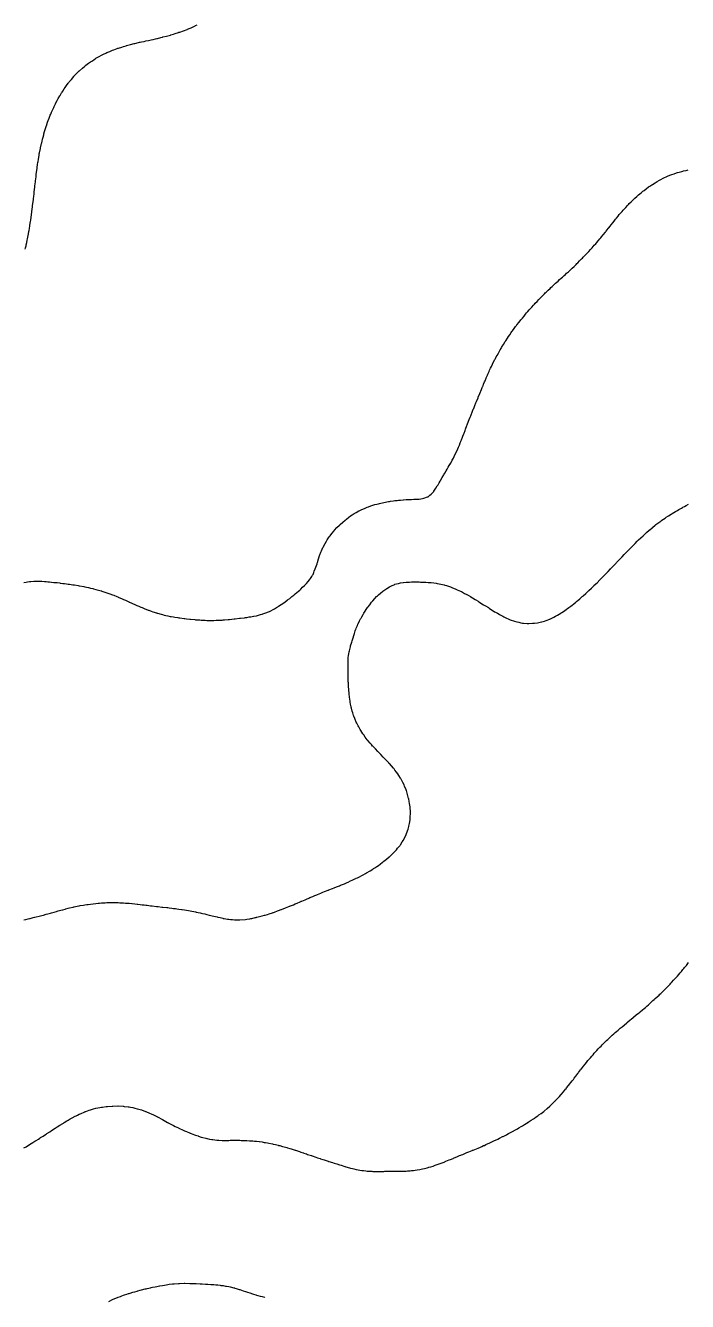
# Model space of a CAD drawing. Extents: x -717077 to -715000, y -984627 to -984000.
# Drawn here: x -716388.2 to -716268.7, y -984622.8 to -984392.3 of the extents above; entities that cross this region are included whole.
import ezdxf

# ---------------------------------------------------------------- set-up
doc = ezdxf.new("R2010")
doc.units = 0
doc.layers.add('buffer_B1_0_1_clip', color=7, linetype='Continuous')

msp = doc.modelspace()

# ---------------------------------------------------------------- linework, layer by layer
at = {"layer": 'buffer_B1_0_1_clip'}
for points in [[(-716388.26, -984432.74), (-716388.2, -984432.5), (-716388.12, -984432.12), (-716388.07, -984431.93), (-716387.98, -984431.5), (-716387.9, -984431.1), (-716387.85, -984430.86), (-716387.74, -984430.26), (-716387.62, -984429.62), (-716387.59, -984429.5), (-716387.58, -984429.42), (-716387.5, -984428.95), (-716387.43, -984428.57), (-716387.42, -984428.5), (-716387.41, -984428.41), (-716387.29, -984427.71), (-716387.26, -984427.5), (-716387.12, -984426.5), (-716387.06, -984426.06), (-716387.05, -984425.95), (-716386.99, -984425.5), (-716386.94, -984425.06), (-716386.92, -984424.92), (-716386.87, -984424.5), (-716386.83, -984424.17), (-716386.79, -984423.79), (-716386.76, -984423.5), (-716386.73, -984423.27), (-716386.66, -984422.66), (-716386.64, -984422.5), (-716386.63, -984422.37), (-716386.52, -984421.53), (-716386.52, -984421.5), (-716386.52, -984421.48), (-716386.5, -984421.31), (-716386.41, -984420.59), (-716386.4, -984420.5), (-716386.39, -984420.4), (-716386.31, -984419.69), (-716386.29, -984419.5), (-716386.26, -984419.27), (-716386.2, -984418.8), (-716386.17, -984418.5), (-716386.12, -984418.12), (-716386.09, -984417.91), (-716386.03, -984417.5), (-716385.96, -984417.04), (-716385.95, -984416.95), (-716385.88, -984416.5), (-716385.83, -984416.17), (-716385.76, -984415.76), (-716385.72, -984415.5), (-716385.68, -984415.32), (-716385.53, -984414.53), (-716385.52, -984414.5), (-716385.52, -984414.48), (-716385.5, -984414.4), (-716385.33, -984413.67), (-716385.29, -984413.5), (-716385.23, -984413.23), (-716385.14, -984412.86), (-716385.05, -984412.5), (-716384.93, -984412.07), (-716384.88, -984411.88), (-716384.78, -984411.5), (-716384.71, -984411.29), (-716384.5, -984410.6), (-716384.48, -984410.52), (-716384.47, -984410.5), (-716384.45, -984410.46), (-716384.22, -984409.78), (-716384.12, -984409.5), (-716383.95, -984409.05), (-716383.88, -984408.88), (-716383.73, -984408.5), (-716383.66, -984408.34), (-716383.5, -984407.97), (-716383.36, -984407.64), (-716383.3, -984407.5), (-716383.11, -984407.11), (-716383.04, -984406.96), (-716382.82, -984406.5), (-716382.71, -984406.29), (-716382.5, -984405.9), (-716382.36, -984405.64), (-716382.29, -984405.5), (-716381.99, -984405.01), (-716381.98, -984404.98), (-716381.7, -984404.5), (-716381.62, -984404.38), (-716381.5, -984404.2), (-716381.22, -984403.78), (-716381.04, -984403.5), (-716380.81, -984403.19), (-716380.5, -984402.76), (-716380.39, -984402.61), (-716380.3, -984402.5), (-716379.93, -984402.06), (-716379.5, -984401.55), (-716379.48, -984401.52), (-716379.46, -984401.5), (-716378.98, -984401.02), (-716378.5, -984400.54), (-716378.48, -984400.52), (-716378.46, -984400.5), (-716377.95, -984400.05), (-716377.5, -984399.66), (-716377.41, -984399.59), (-716377.3, -984399.5), (-716376.84, -984399.16), (-716376.5, -984398.91), (-716376.25, -984398.75), (-716375.89, -984398.5), (-716375.65, -984398.35), (-716375.5, -984398.25), (-716375.02, -984397.98), (-716374.92, -984397.93), (-716374.5, -984397.69), (-716374.37, -984397.63), (-716374.12, -984397.5), (-716373.7, -984397.3), (-716373.5, -984397.21), (-716373, -984397), (-716373, -984397), (-716372.5, -984396.79), (-716372.28, -984396.72), (-716371.69, -984396.5), (-716371.55, -984396.45), (-716371.5, -984396.43), (-716371.4, -984396.4), (-716370.79, -984396.21), (-716370.5, -984396.11), (-716370.02, -984395.98), (-716369.95, -984395.95), (-716369.5, -984395.82), (-716369.24, -984395.76), (-716368.58, -984395.58), (-716368.5, -984395.56), (-716368.45, -984395.55), (-716368.24, -984395.5), (-716367.64, -984395.36), (-716367.5, -984395.33), (-716367.28, -984395.28), (-716366.81, -984395.19), (-716366.5, -984395.12), (-716366.01, -984395.02), (-716365.99, -984395.01), (-716365.5, -984394.91), (-716365.16, -984394.84), (-716364.73, -984394.73), (-716364.5, -984394.68), (-716364.35, -984394.65), (-716363.78, -984394.5), (-716363.55, -984394.45), (-716363.5, -984394.43), (-716363.4, -984394.4), (-716362.75, -984394.25), (-716362.5, -984394.18), (-716362.05, -984394.05), (-716361.97, -984394.03), (-716361.5, -984393.89), (-716361.2, -984393.8), (-716360.59, -984393.59), (-716360.5, -984393.56), (-716360.45, -984393.55), (-716360.32, -984393.5), (-716359.71, -984393.29), (-716359.02, -984393.02), (-716358.99, -984393.01), (-716358.5, -984392.81), (-716358.28, -984392.72), (-716357.82, -984392.5), (-716357.6, -984392.4), (-716357.5, -984392.35), (-716357.2, -984392.21)], [(-716388.5, -984492.97), (-716388.1, -984492.9), (-716387.84, -984492.85), (-716387.5, -984492.78), (-716387.24, -984492.76), (-716386.72, -984492.72), (-716386.5, -984492.71), (-716386.29, -984492.71), (-716385.72, -984492.72), (-716385.5, -984492.73), (-716385.26, -984492.74), (-716384.77, -984492.77), (-716384.5, -984492.79), (-716384.18, -984492.82), (-716383.85, -984492.85), (-716383.5, -984492.88), (-716383.07, -984492.93), (-716382.94, -984492.94), (-716382.5, -984492.98), (-716382.04, -984493.04), (-716381.95, -984493.05), (-716381.5, -984493.11), (-716381.15, -984493.15), (-716380.81, -984493.19), (-716380.5, -984493.23), (-716380.27, -984493.27), (-716379.65, -984493.35), (-716379.5, -984493.37), (-716379.39, -984493.39), (-716378.71, -984493.5), (-716378.53, -984493.53), (-716378.5, -984493.54), (-716378.46, -984493.54), (-716377.68, -984493.69), (-716377.5, -984493.72), (-716377.22, -984493.78), (-716376.86, -984493.86), (-716376.5, -984493.95), (-716376.05, -984494.06), (-716375.91, -984494.09), (-716375.5, -984494.19), (-716375.26, -984494.26), (-716374.53, -984494.47), (-716374.5, -984494.48), (-716374.48, -984494.49), (-716374.44, -984494.5), (-716373.73, -984494.74), (-716373.5, -984494.82), (-716373, -984495), (-716373, -984495), (-716372.5, -984495.19), (-716372.27, -984495.27), (-716371.71, -984495.5), (-716371.56, -984495.56), (-716371.5, -984495.59), (-716371.34, -984495.66), (-716370.86, -984495.87), (-716370.5, -984496.03), (-716370.17, -984496.17), (-716369.55, -984496.44), (-716369.5, -984496.47), (-716369.48, -984496.48), (-716369.43, -984496.5), (-716368.5, -984496.92), (-716368.09, -984497.1), (-716367.76, -984497.24), (-716367.5, -984497.35), (-716367.39, -984497.4), (-716367.13, -984497.5), (-716366.69, -984497.69), (-716366.5, -984497.77), (-716366.07, -984497.93), (-716365.96, -984497.97), (-716365.5, -984498.14), (-716365.23, -984498.23), (-716364.54, -984498.45), (-716364.5, -984498.47), (-716364.47, -984498.48), (-716364.39, -984498.5), (-716363.7, -984498.7), (-716363.5, -984498.75), (-716363.17, -984498.83), (-716362.89, -984498.9), (-716362.5, -984498.99), (-716362.07, -984499.07), (-716361.9, -984499.1), (-716361.5, -984499.18), (-716361.22, -984499.22), (-716360.7, -984499.3), (-716360.5, -984499.33), (-716360.35, -984499.35), (-716359.54, -984499.46), (-716359.5, -984499.46), (-716359.46, -984499.47), (-716359.15, -984499.5), (-716358.57, -984499.57), (-716358.5, -984499.58), (-716358.42, -984499.58), (-716357.65, -984499.66), (-716357.5, -984499.67), (-716357.32, -984499.68), (-716356.72, -984499.72), (-716356.5, -984499.74), (-716356.25, -984499.75), (-716355.77, -984499.78), (-716355.5, -984499.79), (-716355.21, -984499.79), (-716354.8, -984499.8), (-716354.5, -984499.8), (-716354.21, -984499.79), (-716353.78, -984499.78), (-716353.5, -984499.78), (-716353.24, -984499.76), (-716352.73, -984499.73), (-716352.5, -984499.72), (-716352.3, -984499.7), (-716351.64, -984499.64), (-716351.5, -984499.63), (-716351.38, -984499.61), (-716350.52, -984499.52), (-716350.5, -984499.52), (-716350.48, -984499.52), (-716350.33, -984499.5), (-716349.58, -984499.42), (-716349.5, -984499.41), (-716349.39, -984499.4), (-716348.69, -984499.31), (-716348.5, -984499.29), (-716348.25, -984499.25), (-716347.82, -984499.18), (-716347.5, -984499.14), (-716347.05, -984499.06), (-716346.96, -984499.04), (-716346.5, -984498.95), (-716346.14, -984498.86), (-716345.75, -984498.75), (-716345.5, -984498.69), (-716345.36, -984498.64), (-716344.98, -984498.5), (-716344.62, -984498.37), (-716344.5, -984498.33), (-716344.17, -984498.17), (-716343.94, -984498.06), (-716343.5, -984497.85), (-716343.28, -984497.72), (-716342.91, -984497.5), (-716342.65, -984497.35), (-716342.5, -984497.26), (-716342.05, -984496.95), (-716341.73, -984496.74), (-716341.5, -984496.58), (-716341.45, -984496.55), (-716341.4, -984496.5), (-716340.89, -984496.11), (-716340.5, -984495.83), (-716340.32, -984495.68), (-716340.1, -984495.5), (-716339.77, -984495.23), (-716339.5, -984495.02), (-716339.23, -984494.77), (-716338.9, -984494.5), (-716338.69, -984494.31), (-716338.5, -984494.14), (-716338.18, -984493.82), (-716337.83, -984493.5), (-716337.67, -984493.33), (-716337.5, -984493.15), (-716337.2, -984492.79), (-716336.94, -984492.5), (-716336.76, -984492.24), (-716336.5, -984491.85), (-716336.37, -984491.63), (-716336.29, -984491.5), (-716336.16, -984491.16), (-716336.07, -984490.93), (-716335.89, -984490.5), (-716335.79, -984490.21), (-716335.57, -984489.57), (-716335.55, -984489.5), (-716335.53, -984489.47), (-716335.5, -984489.36), (-716335.31, -984488.69), (-716335.24, -984488.5), (-716335.1, -984488.1), (-716335.05, -984487.95), (-716334.88, -984487.5), (-716334.77, -984487.23), (-716334.5, -984486.65), (-716334.45, -984486.55), (-716334.43, -984486.5), (-716334.36, -984486.36), (-716334.12, -984485.88), (-716333.89, -984485.5), (-716333.74, -984485.25), (-716333.5, -984484.89), (-716333.35, -984484.65), (-716333.23, -984484.5), (-716332.91, -984484.09), (-716332.5, -984483.6), (-716332.45, -984483.55), (-716332.41, -984483.5), (-716331.97, -984483.03), (-716331.5, -984482.57), (-716331.46, -984482.54), (-716331.42, -984482.5), (-716330.94, -984482.06), (-716330.5, -984481.7), (-716330.39, -984481.61), (-716330.25, -984481.5), (-716329.83, -984481.17), (-716329.5, -984480.93), (-716329.25, -984480.75), (-716328.85, -984480.5), (-716328.63, -984480.37), (-716328.5, -984480.29), (-716328.03, -984480.03), (-716327.99, -984480.01), (-716327.5, -984479.76), (-716327.32, -984479.68), (-716326.88, -984479.5), (-716326.61, -984479.39), (-716326.5, -984479.34), (-716326.26, -984479.26), (-716325.88, -984479.12), (-716325.5, -984479), (-716325.11, -984478.89), (-716324.8, -984478.8), (-716324.5, -984478.72), (-716324.32, -984478.68), (-716323.5, -984478.51), (-716323.5, -984478.5), (-716323.49, -984478.5), (-716323.48, -984478.5), (-716322.65, -984478.35), (-716322.5, -984478.32), (-716322.28, -984478.28), (-716321.79, -984478.21), (-716321.5, -984478.17), (-716321.12, -984478.13), (-716320.89, -984478.1), (-716320.5, -984478.06), (-716320.02, -984478.02), (-716319.98, -984478.02), (-716319.5, -984477.98), (-716319.04, -984477.96), (-716318.95, -984477.95), (-716318.5, -984477.93), (-716318.08, -984477.92), (-716317.9, -984477.91), (-716317.5, -984477.9), (-716317.13, -984477.87), (-716316.82, -984477.82), (-716316.5, -984477.8), (-716316.26, -984477.74), (-716315.6, -984477.5), (-716315.53, -984477.47), (-716315.5, -984477.45), (-716315.2, -984477.2), (-716314.98, -984477.02), (-716314.5, -984476.52), (-716314.49, -984476.51), (-716314.48, -984476.5), (-716314.46, -984476.46), (-716314.1, -984475.9), (-716313.85, -984475.5), (-716313.71, -984475.29), (-716313.5, -984474.93), (-716313.35, -984474.65), (-716313.27, -984474.5), (-716312.99, -984474.01), (-716312.95, -984473.96), (-716312.68, -984473.5), (-716312.62, -984473.38), (-716312.5, -984473.19), (-716312.24, -984472.76), (-716312.09, -984472.5), (-716311.87, -984472.13), (-716311.51, -984471.52), (-716311.5, -984471.5), (-716311.5, -984471.5), (-716311.5, -984471.49), (-716311.15, -984470.85), (-716310.96, -984470.5), (-716310.81, -984470.19), (-716310.48, -984469.52), (-716310.47, -984469.5), (-716310.44, -984469.45), (-716310.17, -984468.83), (-716310.02, -984468.5), (-716309.87, -984468.13), (-716309.71, -984467.71), (-716309.62, -984467.5), (-716309.59, -984467.41), (-716309.5, -984467.18), (-716309.31, -984466.69), (-716309.23, -984466.5), (-716309.07, -984466.07), (-716309.03, -984465.97), (-716308.85, -984465.5), (-716308.75, -984465.25), (-716308.5, -984464.59), (-716308.47, -984464.5), (-716308.45, -984464.45), (-716308.2, -984463.8), (-716308.08, -984463.5), (-716307.92, -984463.08), (-716307.82, -984462.82), (-716307.69, -984462.5), (-716307.64, -984462.36), (-716307.5, -984462.02), (-716307.35, -984461.65), (-716307.28, -984461.5), (-716307.13, -984461.14), (-716307.05, -984460.95), (-716306.87, -984460.5), (-716306.76, -984460.24), (-716306.5, -984459.57), (-716306.48, -984459.52), (-716306.47, -984459.5), (-716306.45, -984459.45), (-716306.19, -984458.81), (-716305.89, -984458.1), (-716305.75, -984457.75), (-716305.65, -984457.5), (-716305.6, -984457.4), (-716305.5, -984457.14), (-716305.31, -984456.69), (-716305.23, -984456.5), (-716305.03, -984456.03), (-716305.01, -984455.99), (-716304.8, -984455.5), (-716304.71, -984455.29), (-716304.5, -984454.82), (-716304.4, -984454.6), (-716304.35, -984454.5), (-716304.22, -984454.22), (-716304.08, -984453.92), (-716303.87, -984453.5), (-716303.5, -984452.75), (-716303.41, -984452.59), (-716303.37, -984452.5), (-716303.21, -984452.21), (-716303.06, -984451.94), (-716302.82, -984451.5), (-716302.7, -984451.3), (-716302.5, -984450.93), (-716302.34, -984450.66), (-716302.25, -984450.5), (-716301.96, -984450.03), (-716301.86, -984449.87), (-716301.64, -984449.5), (-716301.58, -984449.41), (-716301.5, -984449.28), (-716301.18, -984448.82), (-716300.97, -984448.5), (-716300.78, -984448.22), (-716300.5, -984447.81), (-716300.37, -984447.63), (-716300.28, -984447.5), (-716299.95, -984447.05), (-716299.71, -984446.71), (-716299.56, -984446.5), (-716299.5, -984446.43), (-716299.09, -984445.91), (-716298.76, -984445.5), (-716298.64, -984445.35), (-716298.5, -984445.17), (-716298.19, -984444.81), (-716297.94, -984444.5), (-716297.74, -984444.26), (-716297.5, -984443.98), (-716297.27, -984443.72), (-716297.08, -984443.5), (-716296.8, -984443.2), (-716296.5, -984442.85), (-716296.33, -984442.67), (-716296.17, -984442.5), (-716295.84, -984442.16), (-716295.5, -984441.8), (-716295.35, -984441.65), (-716295.2, -984441.5), (-716294.85, -984441.15), (-716294.5, -984440.79), (-716294.35, -984440.65), (-716294.2, -984440.5), (-716293.84, -984440.16), (-716293.5, -984439.83), (-716293.33, -984439.67), (-716293.14, -984439.5), (-716292.81, -984439.19), (-716292.5, -984438.9), (-716292.28, -984438.71), (-716292.05, -984438.5), (-716291.76, -984438.24), (-716291.5, -984438), (-716291.23, -984437.77), (-716290.94, -984437.5), (-716290.71, -984437.29), (-716290.5, -984437.09), (-716290.19, -984436.81), (-716289.86, -984436.5), (-716289.67, -984436.33), (-716289.5, -984436.16), (-716289.16, -984435.84), (-716288.81, -984435.5), (-716288.65, -984435.35), (-716288.5, -984435.19), (-716288.15, -984434.85), (-716287.81, -984434.5), (-716287.65, -984434.34), (-716287.5, -984434.18), (-716287.16, -984433.84), (-716286.84, -984433.5), (-716286.67, -984433.33), (-716286.5, -984433.13), (-716286.19, -984432.81), (-716285.92, -984432.5), (-716285.72, -984432.28), (-716285.5, -984432.03), (-716285.25, -984431.75), (-716285.05, -984431.5), (-716284.79, -984431.21), (-716284.5, -984430.86), (-716284.33, -984430.67), (-716284.2, -984430.5), (-716283.88, -984430.12), (-716283.5, -984429.64), (-716283.44, -984429.56), (-716283.39, -984429.5), (-716282.99, -984429.01), (-716282.95, -984428.95), (-716282.6, -984428.5), (-716282.56, -984428.44), (-716282.5, -984428.37), (-716282.11, -984427.89), (-716281.81, -984427.5), (-716281.67, -984427.33), (-716281.5, -984427.12), (-716281.22, -984426.78), (-716281, -984426.5), (-716280.76, -984426.24), (-716280.5, -984425.93), (-716280.3, -984425.7), (-716280.13, -984425.5), (-716279.82, -984425.18), (-716279.5, -984424.84), (-716279.33, -984424.66), (-716279.18, -984424.5), (-716278.84, -984424.16), (-716278.5, -984423.83), (-716278.33, -984423.67), (-716278.16, -984423.5), (-716277.8, -984423.19), (-716277.5, -984422.92), (-716277.27, -984422.73), (-716277.01, -984422.5), (-716276.72, -984422.28), (-716276.5, -984422.11), (-716276.15, -984421.85), (-716275.69, -984421.5), (-716275.58, -984421.42), (-716275.5, -984421.37), (-716275.13, -984421.13), (-716274.97, -984421.03), (-716274.5, -984420.73), (-716274.36, -984420.64), (-716274.13, -984420.5), (-716273.72, -984420.27), (-716273.5, -984420.15), (-716273.06, -984419.93), (-716272.8, -984419.81), (-716272.5, -984419.65), (-716272.39, -984419.61), (-716272.15, -984419.5), (-716271.68, -984419.31), (-716271.5, -984419.24), (-716271.11, -984419.11), (-716270.94, -984419.05), (-716270.5, -984418.91), (-716270.18, -984418.82), (-716269.67, -984418.68), (-716269.5, -984418.63), (-716269.39, -984418.6), (-716268.9, -984418.5), (-716268.56, -984418.43)], [(-716388.5, -984553.92), (-716388.16, -984553.84), (-716387.72, -984553.72), (-716387.5, -984553.67), (-716387.37, -984553.63), (-716386.84, -984553.5), (-716386.57, -984553.43), (-716386.5, -984553.42), (-716385.5, -984553.17), (-716385.04, -984553.05), (-716384.97, -984553.03), (-716384.5, -984552.9), (-716384.18, -984552.82), (-716383.68, -984552.68), (-716383.5, -984552.63), (-716383.04, -984552.5), (-716382.62, -984552.38), (-716382.5, -984552.35), (-716382.29, -984552.29), (-716381.83, -984552.17), (-716381.5, -984552.08), (-716381.04, -984551.95), (-716380.92, -984551.92), (-716380.5, -984551.81), (-716380.25, -984551.75), (-716379.59, -984551.59), (-716379.5, -984551.57), (-716379.44, -984551.56), (-716379.17, -984551.5), (-716378.61, -984551.39), (-716378.5, -984551.36), (-716378.33, -984551.33), (-716377.77, -984551.23), (-716377.5, -984551.19), (-716377.13, -984551.13), (-716376.9, -984551.1), (-716376.5, -984551.04), (-716376.02, -984550.98), (-716375.97, -984550.98), (-716375.5, -984550.92), (-716375.11, -984550.89), (-716374.87, -984550.87), (-716374.5, -984550.84), (-716374.17, -984550.83), (-716373.81, -984550.81), (-716373.5, -984550.79), (-716373.21, -984550.79), (-716372.78, -984550.78), (-716372.5, -984550.78), (-716372.22, -984550.78), (-716371.78, -984550.79), (-716371.5, -984550.79), (-716371.2, -984550.8), (-716370.82, -984550.82), (-716370.5, -984550.84), (-716370.14, -984550.86), (-716369.88, -984550.89), (-716369.5, -984550.91), (-716369.04, -984550.96), (-716368.96, -984550.97), (-716368.5, -984551.01), (-716368.06, -984551.06), (-716367.93, -984551.07), (-716367.5, -984551.12), (-716367.16, -984551.16), (-716366.8, -984551.2), (-716366.5, -984551.24), (-716366.27, -984551.27), (-716365.66, -984551.34), (-716365.5, -984551.36), (-716365.37, -984551.38), (-716364.53, -984551.47), (-716364.5, -984551.48), (-716364.48, -984551.48), (-716364.28, -984551.5), (-716363.58, -984551.58), (-716363.5, -984551.59), (-716363.4, -984551.6), (-716362.68, -984551.68), (-716362.5, -984551.7), (-716362.27, -984551.73), (-716361.79, -984551.79), (-716361.5, -984551.83), (-716361.12, -984551.88), (-716360.91, -984551.91), (-716360.5, -984551.97), (-716360.03, -984552.04), (-716359.95, -984552.05), (-716359.5, -984552.12), (-716359.17, -984552.17), (-716358.76, -984552.24), (-716358.5, -984552.29), (-716357.5, -984552.47), (-716357.48, -984552.48), (-716357.37, -984552.5), (-716356.65, -984552.65), (-716356.5, -984552.69), (-716356.26, -984552.74), (-716355.83, -984552.83), (-716355.5, -984552.91), (-716355.02, -984553.03), (-716354.96, -984553.04), (-716354.5, -984553.16), (-716354.22, -984553.22), (-716353.63, -984553.37), (-716353.5, -984553.4), (-716353.42, -984553.42), (-716353.05, -984553.5), (-716352.6, -984553.6), (-716352.5, -984553.63), (-716352.35, -984553.65), (-716351.75, -984553.75), (-716351.5, -984553.79), (-716351.18, -984553.82), (-716350.85, -984553.85), (-716350.5, -984553.88), (-716350.11, -984553.89), (-716349.88, -984553.89), (-716349.5, -984553.89), (-716348.5, -984553.82), (-716348.22, -984553.77), (-716347.69, -984553.69), (-716347.5, -984553.66), (-716347.37, -984553.63), (-716346.76, -984553.5), (-716346.55, -984553.45), (-716346.5, -984553.44), (-716346.42, -984553.42), (-716345.74, -984553.26), (-716345.5, -984553.2), (-716345.07, -984553.07), (-716344.96, -984553.04), (-716344.5, -984552.91), (-716344.19, -984552.81), (-716343.61, -984552.62), (-716343.5, -984552.58), (-716343.44, -984552.56), (-716343.28, -984552.5), (-716342.7, -984552.3), (-716342.5, -984552.22), (-716342.05, -984552.05), (-716341.98, -984552.02), (-716341.26, -984551.74), (-716340.68, -984551.5), (-716340.55, -984551.45), (-716340.5, -984551.43), (-716340.37, -984551.37), (-716339.84, -984551.16), (-716339.5, -984551.01), (-716339.14, -984550.86), (-716338.63, -984550.64), (-716338.5, -984550.58), (-716338.45, -984550.55), (-716338.33, -984550.5), (-716337.74, -984550.26), (-716337.5, -984550.15), (-716337.04, -984549.96), (-716336.89, -984549.89), (-716336.5, -984549.72), (-716336.34, -984549.66), (-716335.96, -984549.5), (-716335.63, -984549.37), (-716335.5, -984549.32), (-716335.19, -984549.2), (-716334.91, -984549.09), (-716334.5, -984548.92), (-716334.2, -984548.8), (-716333.54, -984548.54), (-716333.5, -984548.52), (-716333.48, -984548.52), (-716333.44, -984548.5), (-716332.76, -984548.24), (-716332.5, -984548.13), (-716332.05, -984547.95), (-716331.88, -984547.89), (-716331.5, -984547.73), (-716331.34, -984547.66), (-716330.95, -984547.5), (-716330.63, -984547.37), (-716330.5, -984547.31), (-716330.16, -984547.16), (-716329.93, -984547.07), (-716329.5, -984546.87), (-716329.25, -984546.75), (-716328.72, -984546.5), (-716328.57, -984546.43), (-716328.5, -984546.4), (-716328.29, -984546.29), (-716327.9, -984546.1), (-716327.5, -984545.89), (-716327.24, -984545.76), (-716326.8, -984545.5), (-716326.61, -984545.39), (-716326.5, -984545.33), (-716326.07, -984545.08), (-716325.98, -984545.02), (-716325.5, -984544.73), (-716325.36, -984544.64), (-716325.15, -984544.5), (-716324.76, -984544.24), (-716324.5, -984544.06), (-716324.17, -984543.83), (-716323.73, -984543.5), (-716323.6, -984543.4), (-716323.5, -984543.32), (-716323.04, -984542.96), (-716322.53, -984542.53), (-716322.5, -984542.51), (-716322.5, -984542.5), (-716322.49, -984542.5), (-716321.98, -984542.02), (-716321.5, -984541.54), (-716321.48, -984541.52), (-716321.46, -984541.5), (-716321.25, -984541.25), (-716321.02, -984540.98), (-716320.62, -984540.5), (-716320.57, -984540.43), (-716320.5, -984540.32), (-716320.17, -984539.83), (-716319.96, -984539.5), (-716319.81, -984539.19), (-716319.5, -984538.56), (-716319.48, -984538.52), (-716319.47, -984538.5), (-716319.46, -984538.46), (-716319.21, -984537.79), (-716319.11, -984537.5), (-716318.99, -984537.01), (-716318.98, -984536.99), (-716318.87, -984536.5), (-716318.82, -984536.18), (-716318.77, -984535.77), (-716318.73, -984535.5), (-716318.73, -984535.27), (-716318.71, -984534.71), (-716318.7, -984534.5), (-716318.71, -984534.29), (-716318.74, -984533.74), (-716318.76, -984533.5), (-716318.8, -984533.2), (-716318.85, -984532.86), (-716318.91, -984532.5), (-716319.02, -984532.02), (-716319.03, -984531.97), (-716319.15, -984531.5), (-716319.23, -984531.23), (-716319.44, -984530.56), (-716319.46, -984530.5), (-716319.47, -984530.47), (-716319.5, -984530.41), (-716319.75, -984529.76), (-716319.86, -984529.5), (-716320.07, -984529.08), (-716320.25, -984528.75), (-716320.38, -984528.5), (-716320.42, -984528.42), (-716320.5, -984528.31), (-716320.8, -984527.8), (-716321, -984527.5), (-716321.21, -984527.21), (-716321.5, -984526.84), (-716321.64, -984526.64), (-716321.76, -984526.5), (-716322.1, -984526.1), (-716322.5, -984525.68), (-716322.58, -984525.58), (-716322.65, -984525.5), (-716323.06, -984525.06), (-716323.5, -984524.63), (-716323.56, -984524.56), (-716323.61, -984524.5), (-716324.05, -984524.05), (-716324.5, -984523.6), (-716324.54, -984523.55), (-716324.59, -984523.5), (-716325.03, -984523.03), (-716325.5, -984522.55), (-716325.52, -984522.52), (-716325.54, -984522.5), (-716325.76, -984522.24), (-716325.98, -984521.98), (-716326.4, -984521.5), (-716326.44, -984521.45), (-716326.5, -984521.38), (-716326.87, -984520.88), (-716327.15, -984520.5), (-716327.29, -984520.3), (-716327.5, -984520), (-716327.68, -984519.69), (-716327.79, -984519.5), (-716328.04, -984519.05), (-716328.15, -984518.85), (-716328.34, -984518.5), (-716328.39, -984518.39), (-716328.5, -984518.17), (-716328.69, -984517.7), (-716328.77, -984517.5), (-716328.91, -984517.09), (-716328.96, -984516.96), (-716329.11, -984516.5), (-716329.2, -984516.2), (-716329.33, -984515.66), (-716329.38, -984515.5), (-716329.4, -984515.41), (-716329.5, -984514.96), (-716329.57, -984514.57), (-716329.58, -984514.5), (-716329.59, -984514.41), (-716329.69, -984513.7), (-716329.71, -984513.5), (-716329.74, -984513.26), (-716329.79, -984512.8), (-716329.82, -984512.5), (-716329.84, -984512.16), (-716329.87, -984511.87), (-716329.89, -984511.5), (-716329.91, -984511.09), (-716329.92, -984510.93), (-716329.94, -984510.5), (-716329.95, -984510.05), (-716329.95, -984509.96), (-716329.96, -984509.5), (-716329.97, -984509.03), (-716329.97, -984508.97), (-716329.97, -984508.5), (-716329.97, -984508.03), (-716329.97, -984507.97), (-716329.97, -984507.5), (-716329.94, -984507.06), (-716329.94, -984506.94), (-716329.92, -984506.5), (-716329.86, -984506.14), (-716329.82, -984505.82), (-716329.77, -984505.5), (-716329.72, -984505.28), (-716329.55, -984504.55), (-716329.53, -984504.5), (-716329.53, -984504.47), (-716329.5, -984504.37), (-716329.29, -984503.71), (-716329.24, -984503.5), (-716329.12, -984503.13), (-716329.06, -984502.94), (-716328.94, -984502.5), (-716328.82, -984502.18), (-716328.68, -984501.68), (-716328.62, -984501.5), (-716328.58, -984501.42), (-716328.5, -984501.2), (-716328.28, -984500.72), (-716328.19, -984500.5), (-716327.96, -984500.04), (-716327.89, -984499.89), (-716327.7, -984499.5), (-716327.63, -984499.37), (-716327.5, -984499.13), (-716327.25, -984498.74), (-716327.11, -984498.5), (-716326.86, -984498.14), (-716326.5, -984497.56), (-716326.47, -984497.52), (-716326.46, -984497.5), (-716326.32, -984497.33), (-716326.04, -984496.96), (-716325.71, -984496.5), (-716325.61, -984496.39), (-716325.5, -984496.24), (-716325.14, -984495.86), (-716324.81, -984495.5), (-716324.65, -984495.35), (-716324.5, -984495.19), (-716324.11, -984494.89), (-716323.67, -984494.5), (-716323.57, -984494.43), (-716323.5, -984494.37), (-716323.13, -984494.13), (-716322.97, -984494.03), (-716322.5, -984493.73), (-716322.34, -984493.65), (-716322.02, -984493.5), (-716321.65, -984493.35), (-716321.5, -984493.28), (-716321.21, -984493.21), (-716320.87, -984493.13), (-716320.5, -984493.03), (-716320.03, -984492.97), (-716319.96, -984492.96), (-716319.5, -984492.9), (-716319.11, -984492.89), (-716318.87, -984492.87), (-716318.5, -984492.86), (-716318.14, -984492.86), (-716317.85, -984492.85), (-716317.5, -984492.85), (-716317.14, -984492.86), (-716316.87, -984492.87), (-716316.5, -984492.88), (-716316.1, -984492.9), (-716315.91, -984492.91), (-716315.5, -984492.93), (-716315.02, -984492.98), (-716314.98, -984492.98), (-716314.5, -984493.02), (-716314.08, -984493.09), (-716313.88, -984493.12), (-716313.5, -984493.18), (-716313.23, -984493.24), (-716312.61, -984493.39), (-716312.5, -984493.41), (-716312.43, -984493.43), (-716312.19, -984493.5), (-716311.68, -984493.68), (-716311.5, -984493.74), (-716311.1, -984493.9), (-716310.95, -984493.96), (-716310.5, -984494.14), (-716310.25, -984494.25), (-716309.68, -984494.5), (-716309.56, -984494.56), (-716309.5, -984494.6), (-716309.28, -984494.72), (-716308.92, -984494.92), (-716308.5, -984495.15), (-716308.27, -984495.27), (-716307.84, -984495.5), (-716307.64, -984495.64), (-716307.5, -984495.74), (-716307.02, -984496.03), (-716306.9, -984496.1), (-716306.5, -984496.35), (-716306.4, -984496.4), (-716306.21, -984496.5), (-716305.79, -984496.79), (-716305.5, -984496.99), (-716305.18, -984497.18), (-716304.63, -984497.5), (-716304.56, -984497.56), (-716304.5, -984497.6), (-716304.23, -984497.77), (-716303.95, -984497.95), (-716303.5, -984498.23), (-716303.32, -984498.33), (-716302.99, -984498.5), (-716302.69, -984498.7), (-716302.5, -984498.82), (-716302.05, -984499.05), (-716301.86, -984499.14), (-716301.5, -984499.32), (-716301.37, -984499.37), (-716301.04, -984499.5), (-716300.67, -984499.67), (-716300.5, -984499.75), (-716300.12, -984499.87), (-716299.93, -984499.94), (-716299.5, -984500.08), (-716299.15, -984500.15), (-716298.77, -984500.23), (-716298.5, -984500.29), (-716298.3, -984500.3), (-716297.65, -984500.35), (-716297.5, -984500.36), (-716297.35, -984500.35), (-716296.67, -984500.33), (-716296.5, -984500.32), (-716296.29, -984500.29), (-716295.78, -984500.22), (-716295.5, -984500.18), (-716295.06, -984500.07), (-716294.96, -984500.04), (-716294.5, -984499.92), (-716294.19, -984499.81), (-716293.55, -984499.55), (-716293.5, -984499.53), (-716293.48, -984499.52), (-716293.44, -984499.5), (-716292.8, -984499.2), (-716292.5, -984499.06), (-716292.14, -984498.85), (-716291.57, -984498.5), (-716291.52, -984498.48), (-716291.5, -984498.46), (-716291.39, -984498.39), (-716290.91, -984498.09), (-716290.5, -984497.8), (-716290.33, -984497.67), (-716290.12, -984497.5), (-716289.75, -984497.25), (-716289.5, -984497.05), (-716289.19, -984496.81), (-716288.84, -984496.5), (-716288.65, -984496.35), (-716288.5, -984496.23), (-716288.11, -984495.89), (-716287.68, -984495.5), (-716287.58, -984495.42), (-716287.5, -984495.34), (-716287.05, -984494.95), (-716286.59, -984494.5), (-716286.54, -984494.46), (-716286.5, -984494.42), (-716286.02, -984493.98), (-716285.54, -984493.5), (-716285.52, -984493.48), (-716285.5, -984493.46), (-716285.01, -984492.99), (-716284.52, -984492.5), (-716284.51, -984492.49), (-716284.5, -984492.48), (-716284.01, -984491.99), (-716283.54, -984491.5), (-716283.52, -984491.48), (-716283.5, -984491.46), (-716283.02, -984490.98), (-716282.57, -984490.5), (-716282.54, -984490.46), (-716282.5, -984490.42), (-716282.04, -984489.96), (-716281.63, -984489.5), (-716281.56, -984489.44), (-716281.5, -984489.37), (-716281.07, -984488.93), (-716280.68, -984488.5), (-716280.59, -984488.41), (-716280.5, -984488.31), (-716280.1, -984487.9), (-716279.72, -984487.5), (-716279.61, -984487.39), (-716279.5, -984487.27), (-716279.11, -984486.89), (-716278.74, -984486.5), (-716278.62, -984486.38), (-716278.5, -984486.26), (-716278.12, -984485.88), (-716277.74, -984485.5), (-716277.62, -984485.38), (-716277.5, -984485.27), (-716277.1, -984484.9), (-716276.7, -984484.5), (-716276.59, -984484.41), (-716276.5, -984484.32), (-716276.06, -984483.93), (-716275.59, -984483.5), (-716275.54, -984483.46), (-716275.5, -984483.42), (-716275.08, -984483.08), (-716274.99, -984483.01), (-716274.5, -984482.6), (-716274.44, -984482.56), (-716274.37, -984482.5), (-716273.87, -984482.13), (-716273.5, -984481.86), (-716273.29, -984481.71), (-716272.99, -984481.5), (-716272.69, -984481.31), (-716272.5, -984481.17), (-716272.08, -984480.91), (-716271.6, -984480.6), (-716271.5, -984480.54), (-716271.48, -984480.52), (-716271.44, -984480.5), (-716270.85, -984480.15), (-716270.5, -984479.94), (-716270.22, -984479.78), (-716269.74, -984479.5), (-716269.58, -984479.41), (-716269.5, -984479.36), (-716269.19, -984479.2), (-716268.94, -984479.06), (-716268.5, -984478.81)], [(-716388.5, -984595.11), (-716388.12, -984594.88), (-716387.51, -984594.5), (-716387.5, -984594.5), (-716387.5, -984594.5), (-716387.48, -984594.48), (-716386.87, -984594.13), (-716386.5, -984593.89), (-716386.26, -984593.74), (-716385.89, -984593.5), (-716385.65, -984593.35), (-716385.5, -984593.25), (-716385.04, -984592.96), (-716384.81, -984592.81), (-716384.5, -984592.61), (-716384.43, -984592.57), (-716384.34, -984592.5), (-716383.82, -984592.18), (-716383.5, -984591.97), (-716383.21, -984591.79), (-716382.79, -984591.5), (-716382.61, -984591.39), (-716382.5, -984591.32), (-716382.02, -984591.02), (-716381.99, -984591.01), (-716381.5, -984590.69), (-716381.38, -984590.62), (-716381.21, -984590.5), (-716380.76, -984590.24), (-716380.5, -984590.09), (-716380.13, -984589.87), (-716379.52, -984589.53), (-716379.5, -984589.51), (-716379.49, -984589.51), (-716379.48, -984589.5), (-716378.82, -984589.18), (-716378.5, -984589.02), (-716378.14, -984588.86), (-716377.62, -984588.63), (-716377.5, -984588.57), (-716377.45, -984588.55), (-716377.32, -984588.5), (-716376.71, -984588.29), (-716376.5, -984588.22), (-716376.11, -984588.11), (-716375.94, -984588.06), (-716375.5, -984587.94), (-716375.13, -984587.87), (-716374.8, -984587.8), (-716374.5, -984587.74), (-716374.28, -984587.72), (-716373.62, -984587.63), (-716373.5, -984587.61), (-716373.4, -984587.6), (-716372.54, -984587.54), (-716372.5, -984587.54), (-716372.46, -984587.54), (-716371.52, -984587.53), (-716371.5, -984587.53), (-716371.47, -984587.53), (-716370.58, -984587.58), (-716370.5, -984587.58), (-716370.4, -984587.6), (-716369.68, -984587.68), (-716369.5, -984587.7), (-716369.25, -984587.75), (-716368.83, -984587.83), (-716368.5, -984587.9), (-716368.02, -984588.02), (-716367.96, -984588.04), (-716367.5, -984588.17), (-716367.25, -984588.25), (-716366.53, -984588.5), (-716366.51, -984588.51), (-716366.5, -984588.51), (-716366.48, -984588.52), (-716365.81, -984588.81), (-716365.5, -984588.96), (-716365.13, -984589.13), (-716364.61, -984589.39), (-716364.5, -984589.45), (-716364.46, -984589.47), (-716364.39, -984589.5), (-716363.5, -984589.99), (-716363.17, -984590.17), (-716362.55, -984590.5), (-716362.52, -984590.52), (-716362.5, -984590.53), (-716362.44, -984590.56), (-716361.87, -984590.87), (-716361.5, -984591.07), (-716361.21, -984591.21), (-716360.6, -984591.5), (-716360.53, -984591.54), (-716360.5, -984591.55), (-716360.41, -984591.59), (-716359.85, -984591.86), (-716359.5, -984592.02), (-716359.16, -984592.16), (-716358.63, -984592.37), (-716358.5, -984592.43), (-716358.44, -984592.45), (-716358.29, -984592.5), (-716357.72, -984592.72), (-716357.5, -984592.8), (-716357.05, -984592.95), (-716356.97, -984592.98), (-716356.5, -984593.14), (-716356.21, -984593.22), (-716355.63, -984593.37), (-716355.5, -984593.4), (-716355.42, -984593.42), (-716354.99, -984593.5), (-716354.58, -984593.58), (-716354.5, -984593.6), (-716354.39, -984593.61), (-716353.69, -984593.69), (-716353.5, -984593.71), (-716353.29, -984593.71), (-716352.73, -984593.74), (-716352.5, -984593.74), (-716352.26, -984593.74), (-716351.74, -984593.74), (-716351.5, -984593.74), (-716351.27, -984593.73), (-716350.73, -984593.73), (-716350.5, -984593.73), (-716350.27, -984593.73), (-716349.73, -984593.73), (-716349.5, -984593.73), (-716349.26, -984593.74), (-716348.75, -984593.75), (-716348.5, -984593.76), (-716348.23, -984593.77), (-716347.79, -984593.8), (-716347.5, -984593.81), (-716347.16, -984593.84), (-716346.86, -984593.87), (-716346.5, -984593.9), (-716346.04, -984593.96), (-716345.97, -984593.97), (-716345.5, -984594.03), (-716345.1, -984594.1), (-716344.86, -984594.14), (-716344.5, -984594.2), (-716344.25, -984594.25), (-716343.61, -984594.39), (-716343.5, -984594.41), (-716343.42, -984594.43), (-716343.1, -984594.5), (-716342.61, -984594.62), (-716342.5, -984594.64), (-716342.31, -984594.69), (-716341.82, -984594.82), (-716341.5, -984594.9), (-716341.03, -984595.04), (-716340.93, -984595.07), (-716340.5, -984595.19), (-716340.26, -984595.27), (-716339.53, -984595.5), (-716339.51, -984595.51), (-716339.5, -984595.51), (-716339.48, -984595.52), (-716338.76, -984595.76), (-716338.5, -984595.85), (-716338.01, -984596.02), (-716337.96, -984596.04), (-716337.5, -984596.2), (-716337.27, -984596.27), (-716336.6, -984596.5), (-716336.53, -984596.53), (-716336.5, -984596.54), (-716336.44, -984596.56), (-716335.78, -984596.78), (-716335.5, -984596.88), (-716335.03, -984597.03), (-716334.94, -984597.06), (-716334.5, -984597.21), (-716334.27, -984597.28), (-716333.57, -984597.5), (-716333.52, -984597.52), (-716333.5, -984597.53), (-716333.46, -984597.54), (-716332.76, -984597.76), (-716332.5, -984597.85), (-716332, -984598), (-716332, -984598), (-716331.5, -984598.16), (-716331.23, -984598.24), (-716330.55, -984598.45), (-716330.5, -984598.47), (-716330.47, -984598.47), (-716330.37, -984598.5), (-716329.7, -984598.7), (-716329.5, -984598.76), (-716329.16, -984598.84), (-716328.9, -984598.9), (-716328.5, -984599), (-716327.5, -984599.18), (-716327.21, -984599.21), (-716326.74, -984599.26), (-716326.5, -984599.29), (-716326.3, -984599.3), (-716325.67, -984599.33), (-716325.5, -984599.34), (-716325.34, -984599.34), (-716324.65, -984599.35), (-716324.5, -984599.35), (-716324.34, -984599.35), (-716323.66, -984599.34), (-716323.5, -984599.34), (-716323.33, -984599.33), (-716322.67, -984599.33), (-716322.5, -984599.32), (-716322.31, -984599.32), (-716321.68, -984599.32), (-716321.5, -984599.31), (-716321.3, -984599.31), (-716320.69, -984599.31), (-716320.5, -984599.3), (-716320.29, -984599.29), (-716319.71, -984599.29), (-716319.5, -984599.28), (-716319.26, -984599.26), (-716318.77, -984599.23), (-716318.5, -984599.21), (-716318.17, -984599.17), (-716317.86, -984599.14), (-716317.5, -984599.09), (-716317, -984599), (-716316.99, -984599), (-716316.5, -984598.9), (-716316.18, -984598.82), (-716315.69, -984598.69), (-716315.5, -984598.64), (-716315.39, -984598.61), (-716315.05, -984598.5), (-716314.62, -984598.38), (-716314.5, -984598.34), (-716314.25, -984598.25), (-716313.88, -984598.12), (-716313.5, -984597.99), (-716313.15, -984597.85), (-716312.64, -984597.65), (-716312.5, -984597.59), (-716312.44, -984597.56), (-716312.29, -984597.5), (-716311.72, -984597.28), (-716311.5, -984597.19), (-716311.01, -984596.99), (-716310.96, -984596.97), (-716310.5, -984596.78), (-716310.3, -984596.7), (-716309.83, -984596.5), (-716309.59, -984596.41), (-716309.5, -984596.37), (-716309.27, -984596.28), (-716308.88, -984596.12), (-716308.5, -984595.96), (-716308.17, -984595.83), (-716307.57, -984595.57), (-716307.5, -984595.54), (-716307.47, -984595.53), (-716307.4, -984595.5), (-716306.76, -984595.24), (-716306.5, -984595.13), (-716306.06, -984594.94), (-716305.84, -984594.84), (-716305.5, -984594.69), (-716305.36, -984594.64), (-716305.07, -984594.5), (-716304.67, -984594.32), (-716304.5, -984594.24), (-716304.01, -984594.01), (-716303.99, -984594.01), (-716303.5, -984593.77), (-716303.32, -984593.68), (-716302.94, -984593.5), (-716302.64, -984593.36), (-716302.5, -984593.28), (-716302.06, -984593.07), (-716301.98, -984593.02), (-716301.5, -984592.78), (-716301.31, -984592.69), (-716300.97, -984592.5), (-716300.66, -984592.34), (-716300.5, -984592.25), (-716300.01, -984591.99), (-716299.95, -984591.95), (-716299.5, -984591.7), (-716299.37, -984591.63), (-716299.16, -984591.5), (-716298.74, -984591.26), (-716298.5, -984591.1), (-716298.12, -984590.88), (-716297.53, -984590.5), (-716297.51, -984590.49), (-716297.5, -984590.48), (-716297.45, -984590.45), (-716296.89, -984590.11), (-716296.5, -984589.84), (-716296.29, -984589.71), (-716295.99, -984589.5), (-716295.7, -984589.3), (-716295.5, -984589.15), (-716295.12, -984588.88), (-716294.64, -984588.5), (-716294.56, -984588.44), (-716294.02, -984587.98), (-716293.54, -984587.54), (-716293.5, -984587.51), (-716293.5, -984587.5), (-716293.49, -984587.5), (-716292.97, -984587.03), (-716292.5, -984586.55), (-716292.47, -984586.53), (-716292.45, -984586.5), (-716291.99, -984586.01), (-716291.8, -984585.8), (-716291.53, -984585.5), (-716291.52, -984585.48), (-716291.5, -984585.46), (-716291.05, -984584.95), (-716290.69, -984584.5), (-716290.6, -984584.4), (-716290.5, -984584.26), (-716290.16, -984583.84), (-716289.9, -984583.5), (-716289.72, -984583.28), (-716289.5, -984582.99), (-716289.28, -984582.72), (-716289.13, -984582.5), (-716288.85, -984582.15), (-716288.5, -984581.68), (-716288.42, -984581.58), (-716288.36, -984581.5), (-716287.98, -984581.02), (-716287.88, -984580.88), (-716287.59, -984580.5), (-716287.55, -984580.45), (-716287.5, -984580.39), (-716287.1, -984579.9), (-716286.79, -984579.5), (-716286.66, -984579.34), (-716286.5, -984579.15), (-716286.2, -984578.8), (-716285.94, -984578.5), (-716285.73, -984578.27), (-716285.5, -984578), (-716285.26, -984577.74), (-716285.05, -984577.5), (-716284.78, -984577.22), (-716284.5, -984576.92), (-716284.29, -984576.71), (-716284.1, -984576.5), (-716283.8, -984576.2), (-716283.5, -984575.9), (-716283.29, -984575.71), (-716283.08, -984575.5), (-716282.77, -984575.23), (-716282.5, -984574.97), (-716282.25, -984574.75), (-716281.97, -984574.5), (-716281.72, -984574.28), (-716281.5, -984574.09), (-716281.18, -984573.82), (-716280.82, -984573.5), (-716280.65, -984573.35), (-716280.5, -984573.22), (-716280.1, -984572.9), (-716279.64, -984572.5), (-716279.56, -984572.44), (-716279.5, -984572.38), (-716279.01, -984571.99), (-716278.82, -984571.82), (-716278.5, -984571.55), (-716278.47, -984571.53), (-716278.44, -984571.5), (-716277.92, -984571.08), (-716277.5, -984570.73), (-716277.37, -984570.63), (-716277.22, -984570.5), (-716276.82, -984570.18), (-716276.5, -984569.9), (-716276.28, -984569.72), (-716276.03, -984569.5), (-716275.74, -984569.25), (-716275.5, -984569.03), (-716275.21, -984568.79), (-716274.91, -984568.5), (-716274.69, -984568.31), (-716274.5, -984568.13), (-716274.17, -984567.83), (-716273.82, -984567.5), (-716273.65, -984567.35), (-716273.5, -984567.19), (-716273.14, -984566.86), (-716272.78, -984566.5), (-716272.64, -984566.36), (-716272.5, -984566.22), (-716272.14, -984565.86), (-716271.81, -984565.5), (-716271.66, -984565.34), (-716271.5, -984565.17), (-716271.18, -984564.82), (-716270.9, -984564.5), (-716270.71, -984564.29), (-716270.5, -984564.05), (-716270.24, -984563.76), (-716270.02, -984563.5), (-716269.78, -984563.22), (-716269.5, -984562.87), (-716269.33, -984562.67), (-716269.2, -984562.5), (-716268.88, -984562.12), (-716268.5, -984561.63)], [(-716373.15, -984622.85), (-716372.51, -984622.51), (-716372.5, -984622.51), (-716372.5, -984622.5), (-716372.49, -984622.5), (-716371.5, -984622.09), (-716371.07, -984621.93), (-716370.83, -984621.84), (-716370.5, -984621.71), (-716370.34, -984621.66), (-716369.89, -984621.5), (-716369.59, -984621.41), (-716369.5, -984621.38), (-716369.32, -984621.33), (-716368.82, -984621.18), (-716368.5, -984621.08), (-716368.04, -984620.96), (-716367.93, -984620.93), (-716367.5, -984620.81), (-716367.25, -984620.75), (-716366.58, -984620.58), (-716366.5, -984620.56), (-716366.45, -984620.55), (-716366.25, -984620.5), (-716365.63, -984620.37), (-716365.5, -984620.34), (-716365.29, -984620.29), (-716364.81, -984620.19), (-716364.5, -984620.13), (-716364.04, -984620.04), (-716363.97, -984620.03), (-716363.5, -984619.94), (-716363.13, -984619.88), (-716362.82, -984619.83), (-716362.5, -984619.77), (-716362.26, -984619.74), (-716361.67, -984619.67), (-716361.5, -984619.65), (-716361.36, -984619.64), (-716360.58, -984619.59), (-716360.5, -984619.58), (-716360.42, -984619.58), (-716359.55, -984619.56), (-716359.5, -984619.56), (-716359.44, -984619.56), (-716358.57, -984619.57), (-716358.5, -984619.57), (-716358.43, -984619.57), (-716357.6, -984619.61), (-716357.5, -984619.61), (-716357.39, -984619.61), (-716356.65, -984619.65), (-716356.5, -984619.66), (-716356.33, -984619.67), (-716355.7, -984619.7), (-716355.5, -984619.71), (-716355.27, -984619.73), (-716354.76, -984619.76), (-716354.5, -984619.78), (-716354.2, -984619.8), (-716353.84, -984619.84), (-716353.5, -984619.87), (-716353.08, -984619.92), (-716352.93, -984619.94), (-716352.5, -984619.99), (-716352.07, -984620.07), (-716351.9, -984620.1), (-716351.5, -984620.17), (-716351.23, -984620.23), (-716350.62, -984620.38), (-716350.5, -984620.41), (-716350.43, -984620.43), (-716350.19, -984620.5), (-716349.66, -984620.66), (-716349.5, -984620.71), (-716349.19, -984620.81), (-716348.9, -984620.9), (-716348.5, -984621.03), (-716348.14, -984621.15), (-716347.71, -984621.29), (-716347.5, -984621.36), (-716347.39, -984621.39), (-716347.05, -984621.5), (-716346.64, -984621.64), (-716346.5, -984621.68), (-716346.24, -984621.76), (-716345.87, -984621.87), (-716345.5, -984621.97), (-716345.08, -984622.09), (-716344.98, -984622.11)]]:
    msp.add_lwpolyline(points, dxfattribs=at)

doc.saveas('drawing.dxf')
